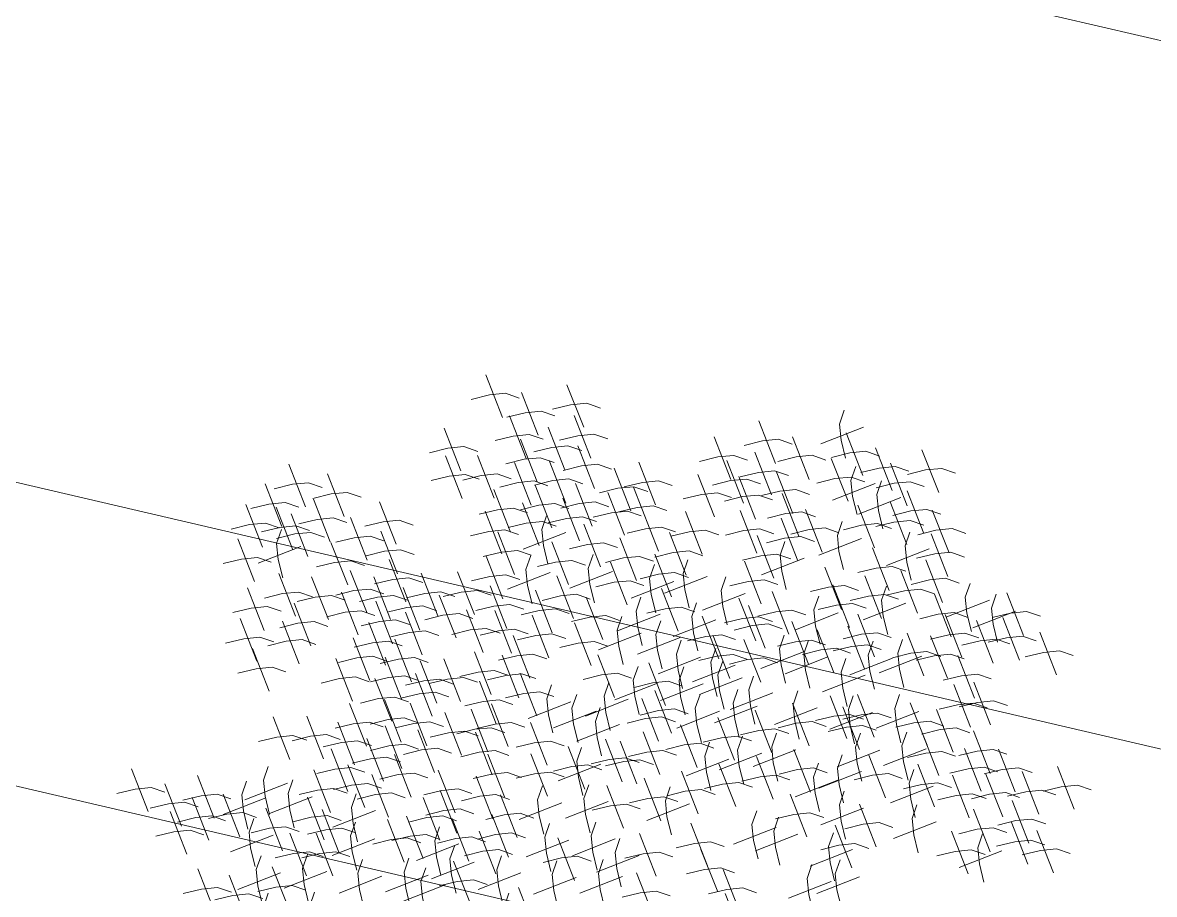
# Model space of a CAD drawing. Header units: millimetres. Extents: x 474016 to 477875, y 2288607 to 2292200.
# Drawn here: x 474241.06 to 474252.53, y 2289683.71 to 2289692.55 of the extents above; entities that cross this region are included whole.
import ezdxf

# ---------------------------------------------------------------- set-up
doc = ezdxf.new("R2010")
doc.units = ezdxf.units.MM
doc.header["$LTSCALE"] = 50
for name, color, linetype, lineweight in [('BANQUETA', 251, 'Continuous', 5), ('EXT', 3, 'Continuous', 5), ('JARDINES', 98, 'Continuous', 13)]:
    doc.layers.add(name, color=color, linetype=linetype, lineweight=lineweight)

# ---------------------------------------------------------------- blocks, each defined once
blk = doc.blocks.new('Plarbol-031')
for points in [[(0.1874, 2.608325), (0.40975, 2.455225)], [(0.197575, 2.439975), (0.2719, 2.521925), (0.34495, 2.5829), (0.428175, 2.60515)], [(-0.158175, 2.3142), (-0.240125, 2.388525), (-0.301075, 2.461575), (-0.3233, 2.5448)], [(-0.326475, 2.304025), (-0.173425, 2.526375)], [(-0.239475, 2.44125), (-0.01715, 2.28815)], [(-0.229325, 2.2729), (-0.155, 2.35485), (-0.08195, 2.415825), (0.001275, 2.438075)], [(-0.046375, 2.464125), (0.175975, 2.311025)], [(-0.0362, 2.295775), (0.038125, 2.377725), (0.111175, 2.4387), (0.1944, 2.46095)], [(0.07815, 2.43935), (0.300475, 2.28625)], [(0.0883, 2.271), (0.162625, 2.35295), (0.235675, 2.413925), (0.3189, 2.436175)], [(0.250925, 2.3593), (0.473275, 2.2062)], [(0.2611, 2.19095), (0.335425, 2.2729), (0.408475, 2.3339), (0.4917, 2.356125)], [(0.43705, 2.347875), (0.6594, 2.194775)], [(0.447225, 2.179525), (0.52155, 2.261475), (0.5946, 2.32245), (0.677825, 2.3447)], [(-0.08385, 2.067075), (0.06925, 2.289425)], [(0.0845, 2.07725), (0.00255, 2.151575), (-0.058425, 2.224625), (-0.080675, 2.30785)], [(0.089575, 2.082975), (0.242675, 2.3053)], [(0.257925, 2.093125), (0.175975, 2.16745), (0.115, 2.2405), (0.09275, 2.323725)], [(-0.705725, 2.211275), (-0.4834, 2.0582)], [(-0.695575, 2.04295), (-0.62125, 2.1249), (-0.548175, 2.185875), (-0.464975, 2.2081)], [(-0.488475, 2.244325), (-0.266125, 2.091225)], [(-0.4783, 2.075975), (-0.403975, 2.157925), (-0.330925, 2.2189), (-0.247725, 2.24115)], [(-0.226775, 2.26655), (-0.00445, 2.11345)], [(-0.2166, 2.0982), (-0.142275, 2.18015), (-0.069225, 2.24115), (0.013975, 2.263375)], [(0.20455, 2.2494), (0.4269, 2.0963)], [(0.214725, 2.08105), (0.28905, 2.163), (0.3621, 2.224), (0.445325, 2.246225)], [(0.50885, 2.228425), (0.731175, 2.07535)], [(0.519, 2.0601), (0.593325, 2.14205), (0.666375, 2.203025), (0.7496, 2.22525)], [(0.39705, 1.925425), (0.550125, 2.14775)], [(0.565375, 1.935575), (0.483425, 2.0099), (0.42245, 2.082975), (0.400225, 2.166175)], [(1.192375, 1.9178), (1.110425, 1.992125), (1.04945, 2.065175), (1.0272, 2.1484)], [(1.074225, 2.189675), (1.29655, 2.0366)], [(1.084375, 2.02135), (1.1587, 2.1033), (1.23175, 2.164275), (1.314975, 2.1865)], [(0.057175, 2.1268), (0.279525, 1.9737)], [(0.06735, 1.95845), (0.141675, 2.0404), (0.214725, 2.101375), (0.29795, 2.123625)], [(0.56855, 2.0836), (0.7909, 1.9305)], [(0.578725, 1.91525), (0.65305, 1.9972), (0.7261, 2.0582), (0.809325, 2.080425)], [(0.860125, 1.873975), (1.013225, 2.0963)], [(1.028475, 1.884125), (0.946525, 1.95845), (0.88555, 2.0315), (0.863325, 2.114725)], [(1.024025, 1.907625), (1.177125, 2.129975)], [(1.36515, 2.105825), (1.5875, 1.95275)], [(1.375325, 1.9375), (1.44965, 2.01945), (1.5227, 2.080425), (1.605925, 2.10265)], [(-0.6206, 2.044225), (-0.398275, 1.891125)], [(-0.61045, 1.875875), (-0.536125, 1.957825), (-0.463075, 2.0188), (-0.37985, 2.04105)], [(-0.45545, 2.022625), (-0.233125, 1.869525)], [(-0.445275, 1.854275), (-0.37095, 1.936225), (-0.2979, 1.9972), (-0.2147, 2.01945)], [(1.135825, 2.055025), (1.358175, 1.901925)], [(1.146, 1.886675), (1.220325, 1.968625), (1.293375, 2.0296), (1.3766, 2.051825)], [(-0.8709, 1.985125), (-0.64855, 1.83205)], [(-0.860725, 1.8168), (-0.7864, 1.89875), (-0.71335, 1.959725), (-0.630125, 1.98195)], [(0.031125, 1.753275), (0.184225, 1.9756)], [(0.199475, 1.763425), (0.117525, 1.83775), (0.05655, 1.9108), (0.0343, 1.994025)], [(0.268725, 1.96545), (0.49105, 1.81235)], [(0.278875, 1.7971), (0.3532, 1.87905), (0.42625, 1.940025), (0.509475, 1.962275)], [(0.483425, 1.9483), (0.705775, 1.7952)], [(0.4936, 1.77995), (0.567925, 1.8619), (0.640975, 1.922875), (0.7242, 1.945125)], [(0.7242, 1.944475), (0.946525, 1.791375)], [(0.73435, 1.77615), (0.808675, 1.858075), (0.881725, 1.919075), (0.96495, 1.9413)], [(1.01705, 1.954), (1.239375, 1.800925)], [(1.0272, 1.785675), (1.101525, 1.867625), (1.174575, 1.9286), (1.2578, 1.950825)], [(-0.729875, 1.912075), (-0.507525, 1.758975)], [(-0.7197, 1.74375), (-0.645375, 1.8257), (-0.572325, 1.886675), (-0.4891, 1.9089)], [(-0.6187, 1.873325), (-0.39635, 1.720225)], [(-0.608525, 1.705), (-0.5342, 1.78695), (-0.46115, 1.847925), (-0.37795, 1.87015)], [(-0.3519, 1.93305), (-0.129575, 1.77995)], [(-0.341725, 1.7647), (-0.2674, 1.84665), (-0.194375, 1.907625), (-0.11115, 1.929875)], [(-0.18485, 1.9324), (0.0375, 1.779325)], [(-0.174675, 1.764075), (-0.10035, 1.846025), (-0.0273, 1.907), (0.0559, 1.929225)], [(0.8449, 1.880325), (1.067225, 1.727225)], [(0.85505, 1.711975), (0.929375, 1.793925), (1.002425, 1.8549), (1.08565, 1.87715)], [(-0.275675, 1.809175), (-0.05335, 1.656075)], [(-0.2655, 1.640825), (-0.1912, 1.722775), (-0.11815, 1.78375), (-0.034925, 1.806)], [(0.32525, 1.80345), (0.5476, 1.65035)], [(0.4612, 1.58365), (0.6143, 1.806)], [(0.62955, 1.593825), (0.5476, 1.66815), (0.4866, 1.7412), (0.464375, 1.824425)], [(-1.761525, 1.7539), (-1.539175, 1.6008)], [(-1.75135, 1.585575), (-1.677025, 1.6675), (-1.603975, 1.7285), (-1.52075, 1.750725)], [(-0.826425, 1.7482), (-0.6041, 1.5951)], [(-0.81625, 1.57985), (-0.74195, 1.6618), (-0.668875, 1.722775), (-0.585675, 1.745)], [(0.335425, 1.635125), (0.40975, 1.71705), (0.4828, 1.77805), (0.566025, 1.800275)], [(-0.50055, 1.711975), (-0.2782, 1.558875)], [(-0.490375, 1.543625), (-0.41605, 1.625575), (-0.343, 1.686575), (-0.259775, 1.7088)], [(-0.18295, 1.4674), (-0.02985, 1.68975)], [(-0.0146, 1.477575), (-0.09655, 1.5519), (-0.157525, 1.62495), (-0.179775, 1.708175)], [(0.100375, 1.71515), (0.322725, 1.56205)], [(0.11055, 1.546825), (0.184875, 1.62875), (0.257925, 1.68975), (0.34115, 1.711975)], [(0.843625, 1.729125), (1.06595, 1.576025)], [(0.853775, 1.5608), (0.9281, 1.642725), (1.001175, 1.703725), (1.084375, 1.72595)], [(1.041825, 1.720875), (1.26415, 1.567775)], [(1.051975, 1.552525), (1.1263, 1.634475), (1.19935, 1.69545), (1.282575, 1.7177)], [(-1.6243, 1.62685), (-1.401975, 1.47375)], [(-1.614125, 1.458525), (-1.5398, 1.54045), (-1.46675, 1.60145), (-1.38355, 1.623675)], [(-1.15485, 1.61225), (-0.932525, 1.45915)], [(-1.144675, 1.4439), (-1.07035, 1.52585), (-0.9973, 1.586825), (-0.9141, 1.609075)], [(-0.3341, 1.64465), (-0.1118, 1.49155)], [(-0.32395, 1.4763), (-0.249625, 1.55825), (-0.1766, 1.619225), (-0.093375, 1.641475)], [(0.1982, 1.653525), (0.42055, 1.50045)], [(0.208375, 1.4852), (0.2827, 1.56715), (0.35575, 1.628125), (0.438975, 1.65035)], [(0.884275, 1.387375), (0.802325, 1.4617), (0.74135, 1.53475), (0.7191, 1.61795)], [(0.720375, 1.664325), (0.942725, 1.51125)], [(0.73055, 1.496), (0.804875, 1.57795), (0.877925, 1.638925), (0.96115, 1.66115)], [(1.20825, 1.644), (1.4306, 1.4909)], [(1.218425, 1.475675), (1.29275, 1.557625), (1.3658, 1.6186), (1.449025, 1.640825)], [(-1.9578, 1.5646), (-1.735475, 1.4115)], [(-1.94765, 1.39625), (-1.873325, 1.4782), (-1.800275, 1.5392), (-1.71705, 1.561425)], [(0.3316, 1.321925), (0.24965, 1.39625), (0.188675, 1.469325), (0.16645, 1.552525)], [(0.4161, 1.593175), (0.638425, 1.4401)], [(0.42625, 1.42485), (0.500575, 1.5068), (0.57365, 1.567775), (0.65685, 1.59)], [(0.715925, 1.3772), (0.869025, 1.59955)], [(1.117425, 1.5665), (1.33975, 1.4134)], [(1.127575, 1.398175), (1.2019, 1.4801), (1.27495, 1.5411), (1.358175, 1.563325)], [(-2.19095, 1.5341), (-1.9686, 1.381025)], [(-2.180775, 1.365775), (-2.10645, 1.447725), (-2.0334, 1.5087), (-1.950175, 1.530925)], [(-1.7126, 1.48455), (-1.490275, 1.331475)], [(-1.702425, 1.316225), (-1.6281, 1.398175), (-1.55505, 1.45915), (-1.47185, 1.481375)], [(-1.506775, 1.49155), (-1.28445, 1.33845)], [(-1.496625, 1.3232), (-1.4223, 1.40515), (-1.349225, 1.466125), (-1.266025, 1.488375)], [(-1.255225, 1.50235), (-1.032875, 1.34925)], [(-1.24505, 1.334), (-1.170725, 1.41595), (-1.097675, 1.476925), (-1.01445, 1.499175)], [(-1.098325, 1.4725), (-0.875975, 1.3194)], [(-1.08815, 1.30415), (-1.013825, 1.3861), (-0.940775, 1.447075), (-0.85755, 1.469325)], [(-0.764175, 1.525225), (-0.541825, 1.372125)], [(-0.754, 1.356875), (-0.679675, 1.438825), (-0.606625, 1.4998), (-0.5234, 1.52205)], [(-0.311875, 1.476925), (-0.08955, 1.32385)], [(-0.3017, 1.3086), (-0.2274, 1.39055), (-0.15435, 1.451525), (-0.07115, 1.47375)], [(0.163275, 1.311775), (0.316375, 1.5341)], [(0.40785, 1.501075), (0.630175, 1.347975)], [(0.418, 1.332725), (0.492325, 1.414675), (0.565375, 1.475675), (0.6486, 1.4979)], [(0.57745, 1.271125), (0.73055, 1.49345)], [(0.7458, 1.281275), (0.66385, 1.3556), (0.60285, 1.42865), (0.580625, 1.511875)], [(1.896225, 1.5087), (2.118575, 1.3556)], [(1.9064, 1.34035), (1.980725, 1.4223), (2.053775, 1.4833), (2.137, 1.505525)], [(-1.93875, 1.41215), (-1.7164, 1.25905)], [(-1.928575, 1.2438), (-1.85425, 1.32575), (-1.7812, 1.386725), (-1.698, 1.408975)], [(-0.075575, 1.421025), (0.14675, 1.26795)], [(-0.065425, 1.2527), (0.0089, 1.33465), (0.08195, 1.395625), (0.165175, 1.41785)], [(1.366425, 1.40515), (1.588775, 1.25205)], [(1.3766, 1.2368), (1.450925, 1.31875), (1.523975, 1.37975), (1.6072, 1.401975)], [(-1.808525, 1.33465), (-1.586175, 1.18155)], [(-1.205675, 1.361325), (-0.983325, 1.208225)], [(-1.1955, 1.192975), (-1.121175, 1.274925), (-1.048125, 1.3359), (-0.9649, 1.35815)], [(-0.9865, 1.395625), (-0.764175, 1.242525)], [(-0.97635, 1.227275), (-0.902025, 1.309225), (-0.828975, 1.370225), (-0.74575, 1.39245)], [(-0.773075, 1.37085), (-0.550725, 1.21775)], [(-0.7629, 1.2025), (-0.688575, 1.28445), (-0.615525, 1.34545), (-0.5323, 1.367675)], [(-0.186125, 1.10975), (-0.26805, 1.184075), (-0.329025, 1.25715), (-0.35125, 1.34035)], [(0.119425, 1.339725), (0.341775, 1.186625)], [(0.1296, 1.171375), (0.203925, 1.253325), (0.276975, 1.3143), (0.3602, 1.33655)], [(0.26935, 1.382925), (0.4917, 1.229825)], [(0.279525, 1.214575), (0.35385, 1.296525), (0.4269, 1.3575), (0.510125, 1.37975)], [(0.6702, 1.10785), (0.58825, 1.182175), (0.527275, 1.255225), (0.505025, 1.33845)], [(1.05135, 1.10785), (0.9694, 1.182175), (0.908425, 1.255225), (0.886175, 1.33845)], [(0.9656, 1.33465), (1.187925, 1.18155)], [(1.1155, 1.388), (1.33785, 1.2349)], [(1.125675, 1.21965), (1.2, 1.3016), (1.27305, 1.3626), (1.356275, 1.384825)], [(1.55065, 1.3988), (1.773, 1.2457)], [(1.560825, 1.23045), (1.63515, 1.3124), (1.7082, 1.3734), (1.791425, 1.395625)], [(1.739325, 1.367675), (1.96165, 1.214575)], [(1.749475, 1.199325), (1.8238, 1.281275), (1.896875, 1.342275), (1.980075, 1.3645)], [(-1.79835, 1.1663), (-1.724025, 1.24825), (-1.650975, 1.309225), (-1.567775, 1.331475)], [(-1.59825, 1.3251), (-1.375925, 1.172025)], [(-1.5881, 1.156775), (-1.513775, 1.238725), (-1.440725, 1.2997), (-1.3575, 1.321925)], [(-1.39435, 1.2997), (-1.172, 1.1466)], [(-1.384175, 1.13135), (-1.30985, 1.2133), (-1.2368, 1.2743), (-1.153575, 1.296525)], [(-0.596475, 1.057675), (-0.443375, 1.28)], [(-0.428125, 1.067825), (-0.510075, 1.14215), (-0.57105, 1.215225), (-0.5933, 1.298425)], [(-0.354425, 1.0996), (-0.201375, 1.321925)], [(-0.215975, 1.27875), (0.00635, 1.12565)], [(-0.2058, 1.1104), (-0.1315, 1.19235), (-0.058425, 1.253325), (0.024775, 1.27555)], [(-0.145475, 1.27555), (0.076875, 1.122475)], [(-0.1353, 1.107225), (-0.060975, 1.189175), (0.012075, 1.25015), (0.0953, 1.272375)], [(0.2592, 1.0634), (0.412275, 1.285725)], [(0.427525, 1.07355), (0.345575, 1.147875), (0.2846, 1.220925), (0.262375, 1.30415)], [(0.50185, 1.0977), (0.65495, 1.320025)], [(0.883, 1.0977), (1.0361, 1.320025)], [(0.97575, 1.1663), (1.050075, 1.24825), (1.123125, 1.309225), (1.20635, 1.331475)], [(1.38105, 1.2889), (1.603375, 1.1358)], [(1.3912, 1.12055), (1.465525, 1.2025), (1.538575, 1.2635), (1.6218, 1.285725)], [(-0.773075, 1.216475), (-0.550725, 1.0634)], [(-0.7629, 1.04815), (-0.688575, 1.1301), (-0.615525, 1.191075), (-0.5323, 1.2133)], [(0.12325, 1.007475), (0.27635, 1.229825)], [(0.2916, 1.01765), (0.20965, 1.091975), (0.14865, 1.165025), (0.126425, 1.24825)], [(1.1225, 1.226), (1.344825, 1.072925)], [(1.13265, 1.057675), (1.206975, 1.139625), (1.28005, 1.2006), (1.36325, 1.222825)], [(1.570975, 1.23555), (1.793325, 1.08245)], [(1.58115, 1.0672), (1.655475, 1.14915), (1.728525, 1.210125), (1.81175, 1.232375)], [(-2.21825, 1.13645), (-1.995925, 0.98335)], [(-1.761525, 1.2006), (-1.539175, 1.0475)], [(-1.75135, 1.03225), (-1.677025, 1.1142), (-1.603975, 1.1752), (-1.52075, 1.197425)], [(-1.58555, 1.158675), (-1.363225, 1.005575)], [(-1.575375, 0.990325), (-1.50105, 1.072275), (-1.428, 1.133275), (-1.3448, 1.1555)], [(-1.4064, 1.18535), (-1.184075, 1.03225)], [(-1.39625, 1.017025), (-1.321925, 1.09895), (-1.248875, 1.15995), (-1.16565, 1.182175)], [(-0.9973, 1.1809), (-0.774975, 1.027825)], [(-0.98715, 1.012575), (-0.912825, 1.094525), (-0.839775, 1.1555), (-0.75655, 1.177725)], [(-0.7432, 0.923), (-0.590125, 1.145325)], [(-0.574875, 0.93315), (-0.656825, 1.007475), (-0.7178, 1.08055), (-0.740025, 1.16375)], [(0.660675, 0.938875), (0.813775, 1.161225)], [(0.829, 0.94905), (0.747075, 1.023375), (0.686075, 1.096425), (0.66385, 1.17965)], [(0.681, 1.199975), (0.903325, 1.046875)], [(0.69115, 1.031625), (0.765475, 1.113575), (0.83855, 1.17455), (0.92175, 1.1968)], [(1.041825, 0.938875), (1.194925, 1.161225)], [(1.21015, 0.94905), (1.128225, 1.023375), (1.067225, 1.096425), (1.045, 1.17965)], [(1.786325, 1.193625), (2.008675, 1.040525)], [(1.7965, 1.025275), (1.870825, 1.107225), (1.943875, 1.1682), (2.0271, 1.19045)], [(-2.2081, 0.9681), (-2.133775, 1.05005), (-2.060725, 1.111025), (-1.9775, 1.133275)], [(-1.9648, 1.11295), (-1.74245, 0.95985)], [(-1.954625, 0.9446), (-1.8803, 1.02655), (-1.80725, 1.087525), (-1.724025, 1.10975)], [(-1.21775, 1.128175), (-0.9954, 0.9751)], [(-1.207575, 0.95985), (-1.13325, 1.0418), (-1.0602, 1.102775), (-0.976975, 1.125)], [(-0.62695, 1.06975), (-0.404625, 0.91665)], [(-0.4116, 0.87535), (-0.258525, 1.0977)], [(-0.2433, 0.885525), (-0.325225, 0.95985), (-0.3862, 1.0329), (-0.408425, 1.116125)], [(-0.33665, 1.0691), (-0.114325, 0.916)], [(-0.0559, 1.094525), (0.16645, 0.941425)], [(-0.045725, 0.926175), (0.0286, 1.008125), (0.10165, 1.0691), (0.184875, 1.09135)], [(0.550775, 1.102775), (0.7731, 0.949675)], [(0.560925, 0.934425), (0.63525, 1.016375), (0.708325, 1.077375), (0.791525, 1.0996)], [(0.649225, 1.0907), (0.871575, 0.9376)], [(0.6594, 0.922375), (0.733725, 1.0043), (0.806775, 1.0653), (0.89, 1.087525)], [(1.411525, 1.1193), (1.633875, 0.9662)], [(1.4217, 0.95095), (1.496025, 1.0329), (1.569075, 1.093875), (1.6523, 1.116125)], [(1.851125, 1.0869), (2.073475, 0.9338)], [(1.8613, 0.91855), (1.935625, 1.0005), (2.008675, 1.061475), (2.091875, 1.083725)], [(2.00485, 1.128825), (2.2272, 0.975725)], [(2.015025, 0.960475), (2.08935, 1.042425), (2.1624, 1.1034), (2.245625, 1.12565)], [(-2.11915, 1.00495), (-1.896825, 0.85185)], [(-2.109, 0.8366), (-2.034675, 0.91855), (-1.961625, 0.979525), (-1.8784, 1.001775)], [(-1.58745, 1.029725), (-1.365125, 0.876625)], [(-1.5773, 0.861375), (-1.502975, 0.943325), (-1.429925, 1.0043), (-1.3467, 1.02655)], [(-1.431825, 0.805475), (-1.278725, 1.027825)], [(-1.263475, 0.81565), (-1.345425, 0.889975), (-1.4064, 0.963025), (-1.42865, 1.046225)], [(-0.90775, 0.779425), (-0.989675, 0.85375), (-1.050675, 0.9268), (-1.0729, 1.010025)], [(-0.96365, 1.03035), (-0.7413, 0.87725)], [(-0.953475, 0.862025), (-0.87915, 0.94395), (-0.8061, 1.00495), (-0.722875, 1.027175)], [(-0.6168, 0.9014), (-0.542475, 0.98335), (-0.469425, 1.044325), (-0.3862, 1.066575)], [(-0.326475, 0.900775), (-0.25215, 0.9827), (-0.179125, 1.0437), (-0.095925, 1.065925)], [(-0.21725, 1.010025), (0.0051, 0.856925)], [(-0.207075, 0.841675), (-0.13275, 0.923625), (-0.0597, 0.984625), (0.023525, 1.00685)], [(0.3748, 0.780075), (0.5279, 1.0024)], [(0.54315, 0.790225), (0.4612, 0.86455), (0.400225, 0.9376), (0.377975, 1.020825)], [(0.819475, 0.780075), (0.972575, 1.0024)], [(0.987825, 0.790225), (0.905875, 0.86455), (0.8449, 0.9376), (0.82265, 1.020825)], [(1.200625, 0.780075), (1.353725, 1.0024)], [(1.368975, 0.790225), (1.287025, 0.86455), (1.22605, 0.9376), (1.2038, 1.020825)], [(1.20635, 1.05895), (1.428675, 0.90585)], [(1.216525, 0.8906), (1.290825, 0.97255), (1.3639, 1.033525), (1.4471, 1.055775)], [(1.624975, 1.022725), (1.847325, 0.869625)], [(1.63515, 0.8544), (1.709475, 0.93635), (1.782525, 0.997325), (1.86575, 1.01955)], [(-1.772325, 0.999875), (-1.549975, 0.846775)], [(-1.76215, 0.831525), (-1.687825, 0.913475), (-1.614775, 0.97445), (-1.53155, 0.996675)], [(-1.315575, 0.93635), (-1.093225, 0.78325)], [(-1.076075, 0.769275), (-0.922975, 0.9916)], [(-0.701275, 0.719075), (-0.548175, 0.941425)], [(-0.53295, 0.72925), (-0.6149, 0.803575), (-0.675875, 0.876625), (-0.6981, 0.95985)], [(-0.16705, 0.71655), (-0.013975, 0.938875)], [(0.001275, 0.7267), (-0.080675, 0.801025), (-0.14165, 0.874075), (-0.163875, 0.9573)], [(0.277625, 0.71655), (0.195675, 0.790875), (0.134675, 0.863925), (0.11245, 0.94715)], [(0.39195, 0.94395), (0.6143, 0.790875)], [(0.402125, 0.775625), (0.47645, 0.857575), (0.5495, 0.91855), (0.632725, 0.940775)], [(0.935725, 0.941425), (1.158075, 0.788325)], [(0.9459, 0.773075), (1.020225, 0.855025), (1.093275, 0.916), (1.1765, 0.93825)], [(-1.3054, 0.768), (-1.231075, 0.84995), (-1.158025, 0.910925), (-1.0748, 0.93315)], [(-0.527225, 0.669525), (-0.374125, 0.891875)], [(-0.358875, 0.6797), (-0.440825, 0.754025), (-0.501825, 0.827075), (-0.52405, 0.9103)], [(-0.19375, 0.652375), (-0.275675, 0.7267), (-0.33665, 0.79975), (-0.358875, 0.882975)], [(-0.091475, 0.6778), (0.061625, 0.900125)], [(0.076875, 0.68795), (-0.005075, 0.762275), (-0.06605, 0.835325), (-0.0883, 0.91855)], [(0.109275, 0.706375), (0.262375, 0.928725)], [(1.74885, 0.691125), (1.90195, 0.913475)], [(1.9172, 0.7013), (1.83525, 0.775625), (1.77425, 0.848675), (1.752025, 0.9319)], [(-1.7431, 0.8652), (-1.52075, 0.7121)], [(-1.732925, 0.69685), (-1.6586, 0.7788), (-1.58555, 0.839775), (-1.502325, 0.862025)], [(-1.6135, 0.8061), (-1.391175, 0.653025)], [(-1.603325, 0.637775), (-1.529025, 0.719725), (-1.45595, 0.7807), (-1.37275, 0.802925)], [(-0.5628, 0.572975), (-0.64475, 0.6473), (-0.705725, 0.72035), (-0.727975, 0.803575)], [(-0.36205, 0.642225), (-0.209, 0.86455)], [(0.07625, 0.58885), (0.229325, 0.8112)], [(0.244575, 0.599025), (0.162625, 0.67335), (0.10165, 0.7464), (0.079425, 0.829625)], [(0.8017, 0.6149), (0.9548, 0.83725)], [(0.970025, 0.625075), (0.8881, 0.6994), (0.8271, 0.77245), (0.804875, 0.85565)], [(1.332125, 0.6168), (1.485225, 0.83915)], [(1.500475, 0.626975), (1.418525, 0.7013), (1.35755, 0.77435), (1.3353, 0.857575)], [(1.5913, 0.842325), (1.81365, 0.689225)], [(1.601475, 0.673975), (1.6758, 0.755925), (1.74885, 0.8169), (1.832075, 0.83915)], [(-1.3772, 0.558375), (-1.2241, 0.7807)], [(-1.20885, 0.568525), (-1.2908, 0.64285), (-1.351775, 0.7159), (-1.374, 0.799125)], [(-1.18025, 0.78705), (-0.957925, 0.63395)], [(-1.1701, 0.618725), (-1.095775, 0.70065), (-1.022725, 0.76165), (-0.9395, 0.783875)], [(-0.966825, 0.780075), (-0.744475, 0.626975)], [(-0.95665, 0.611725), (-0.882325, 0.693675), (-0.809275, 0.75465), (-0.72605, 0.7769)], [(-0.73115, 0.5628), (-0.57805, 0.78515)], [(-0.262325, 0.520875), (-0.10925, 0.743225)], [(-0.094, 0.53105), (-0.17595, 0.605375), (-0.23695, 0.678425), (-0.25915, 0.76165)], [(0.23315, 0.78515), (0.455475, 0.63205)], [(0.2433, 0.6168), (0.317625, 0.69875), (0.3907, 0.75975), (0.4739, 0.781975)], [(0.57745, 0.51325), (0.4955, 0.587575), (0.434525, 0.66065), (0.412275, 0.74385)], [(0.881725, 0.504375), (0.7998, 0.5787), (0.7388, 0.65175), (0.716575, 0.734975)], [(0.076875, 0.449725), (-0.005075, 0.52405), (-0.06605, 0.597125), (-0.0883, 0.680325)], [(0.4091, 0.5031), (0.5622, 0.725425)], [(0.550775, 0.721625), (0.7731, 0.568525)], [(0.560925, 0.553275), (0.63525, 0.635225), (0.708325, 0.696225), (0.791525, 0.71845)], [(0.7134, 0.4942), (0.8665, 0.71655)], [(1.10025, 0.45355), (1.018325, 0.527875), (0.957325, 0.600925), (0.9351, 0.68415)], [(1.051975, 0.67145), (1.274325, 0.51835)], [(1.06215, 0.5031), (1.136475, 0.58505), (1.209525, 0.646025), (1.29275, 0.668275)], [(-1.58935, 0.6492), (-1.367025, 0.4961)], [(-1.5792, 0.480875), (-1.504875, 0.5628), (-1.431825, 0.6238), (-1.3486, 0.646025)], [(-1.235525, 0.646025), (-1.0132, 0.492925)], [(-1.225375, 0.4777), (-1.15105, 0.559625), (-1.077975, 0.620625), (-0.994775, 0.64285)], [(-0.938875, 0.6149), (-0.716525, 0.4618)], [(-0.9287, 0.44655), (-0.854375, 0.5285), (-0.781325, 0.5895), (-0.6981, 0.611725)], [(-0.31885, 0.381775), (-0.4008, 0.4561), (-0.4618, 0.52915), (-0.484025, 0.61235)], [(-0.444, 0.665725), (-0.2217, 0.512625)], [(-0.43385, 0.497375), (-0.359525, 0.579325), (-0.286475, 0.6403), (-0.203275, 0.66255)], [(-0.091475, 0.439575), (0.061625, 0.6619)], [(0.074325, 0.626325), (0.296675, 0.47325)], [(0.0845, 0.458), (0.158825, 0.53995), (0.231875, 0.600925), (0.3151, 0.62315)], [(0.421175, 0.385575), (0.339225, 0.4599), (0.27825, 0.53295), (0.256025, 0.616175)], [(0.931925, 0.443375), (1.085025, 0.665725)], [(-2.290675, 0.56345), (-2.06835, 0.41035)], [(-2.280525, 0.3951), (-2.2062, 0.47705), (-2.133125, 0.538025), (-2.049925, 0.560275)], [(-0.719075, 0.536775), (-0.496725, 0.383675)], [(-0.4872, 0.3716), (-0.3341, 0.59395)], [(-0.3233, 0.55075), (-0.101, 0.39765)], [(-0.31315, 0.3824), (-0.23885, 0.46435), (-0.1658, 0.525325), (-0.082575, 0.547575)], [(0.25285, 0.375425), (0.405925, 0.59775)], [(0.39195, 0.5628), (0.6143, 0.409725)], [(0.402125, 0.394475), (0.47645, 0.476425), (0.5495, 0.5374), (0.632725, 0.559625)], [(-2.6369, 0.527875), (-2.41455, 0.374775)], [(-2.626725, 0.359525), (-2.5524, 0.441475), (-2.47935, 0.502475), (-2.396125, 0.5247)], [(-1.677025, 0.478325), (-1.4547, 0.325225)], [(-1.66685, 0.309975), (-1.59255, 0.391925), (-1.519475, 0.452925), (-1.436275, 0.47515)], [(-1.47185, 0.5177), (-1.2495, 0.364625)], [(-1.461675, 0.349375), (-1.38735, 0.431325), (-1.3143, 0.4923), (-1.231075, 0.514525)], [(-1.1701, 0.512625), (-0.94775, 0.359525)], [(-1.159925, 0.344275), (-1.0856, 0.426225), (-1.01255, 0.487225), (-0.929325, 0.50945)], [(-0.7089, 0.368425), (-0.634575, 0.450375), (-0.561525, 0.51135), (-0.4783, 0.5336)], [(-0.359525, 0.4688), (-0.1372, 0.3157)], [(-0.084475, 0.467525), (0.13785, 0.314425)], [(0.2808, 0.247725), (0.19885, 0.32205), (0.13785, 0.3951), (0.115625, 0.478325)], [(0.681, 0.491025), (0.903325, 0.337925)], [(0.69115, 0.322675), (0.765475, 0.404625), (0.83855, 0.465625), (0.92175, 0.48785)], [(1.003075, 0.489125), (1.2254, 0.336025)], [(1.013225, 0.320775), (1.08755, 0.402725), (1.1606, 0.4637), (1.243825, 0.48595)], [(-2.85795, 0.4472), (-2.635625, 0.2941)], [(-2.8478, 0.27885), (-2.773475, 0.3608), (-2.700425, 0.421775), (-2.6172, 0.444025)], [(-2.187125, 0.4237), (-1.9648, 0.2706)], [(-2.176975, 0.25535), (-2.10265, 0.3373), (-2.0296, 0.398275), (-1.946375, 0.420525)], [(-1.3683, 0.41225), (-1.14595, 0.25915)], [(-1.358125, 0.243925), (-1.2838, 0.325875), (-1.21075, 0.38685), (-1.127525, 0.409075)], [(-0.576775, 0.1969), (-0.423675, 0.41925)], [(-0.408425, 0.207075), (-0.490375, 0.2814), (-0.551375, 0.35445), (-0.5736, 0.437675)], [(-0.34935, 0.30045), (-0.275025, 0.3824), (-0.202, 0.443375), (-0.118775, 0.465625)], [(-0.074325, 0.299175), (0, 0.381125), (0.073075, 0.442125), (0.156275, 0.46435)], [(0.11245, 0.237575), (0.26555, 0.4599)], [(0.23315, 0.404), (0.455475, 0.2509)], [(0.2433, 0.23565), (0.317625, 0.3176), (0.3907, 0.3786), (0.4739, 0.400825)], [(1.015775, 0.204525), (1.168875, 0.426875)], [(1.184125, 0.2147), (1.102175, 0.289025), (1.041175, 0.362075), (1.01895, 0.4453)], [(-2.62165, 0.357), (-2.3993, 0.2039)], [(-2.611475, 0.18865), (-2.53715, 0.2706), (-2.4641, 0.331575), (-2.380875, 0.353825)], [(-2.38025, 0.3894), (-2.1579, 0.2363)], [(-2.370075, 0.22105), (-2.29575, 0.303), (-2.2227, 0.363975), (-2.1395, 0.3862)], [(-1.851075, 0.3519), (-1.62875, 0.198825)], [(-1.840925, 0.183575), (-1.7666, 0.265525), (-1.69355, 0.3265), (-1.610325, 0.348725)], [(-1.1955, 0.35065), (-0.973175, 0.19755)], [(-1.18535, 0.1823), (-1.111025, 0.26425), (-1.037975, 0.325225), (-0.95475, 0.34745)], [(0.86585, 0.109875), (0.7839, 0.1842), (0.722925, 0.25725), (0.7007, 0.340475)], [(1.306725, 0.10415), (1.224775, 0.178475), (1.163775, 0.25155), (1.14155, 0.33475)], [(-2.9075, 0.273125), (-2.685175, 0.12005)], [(-2.89735, 0.1048), (-2.823025, 0.18675), (-2.749975, 0.247725), (-2.66675, 0.26995)], [(-2.0531, 0.3138), (-1.83075, 0.1607)], [(-2.042925, 0.14545), (-1.9686, 0.2274), (-1.89555, 0.288375), (-1.812325, 0.310625)], [(-1.690375, 0.3049), (-1.468025, 0.1518)], [(-1.6802, 0.13655), (-1.605875, 0.2185), (-1.532825, 0.2795), (-1.4496, 0.301725)], [(-1.508675, 0.322675), (-1.28635, 0.1696)], [(-1.498525, 0.15435), (-1.4242, 0.2363), (-1.35115, 0.297275), (-1.267925, 0.3195)], [(-0.52595, 0.042575), (-0.6079, 0.116875), (-0.668875, 0.189925), (-0.691125, 0.273125)], [(-0.535475, 0.04575), (-0.382375, 0.26805)], [(-0.36715, 0.0559), (-0.4491, 0.1302), (-0.510075, 0.20325), (-0.5323, 0.286475)], [(-0.2433, 0.3087), (-0.02095, 0.155625)], [(-0.233125, 0.140375), (-0.1588, 0.222325), (-0.08575, 0.2833), (-0.002525, 0.305525)], [(0.5692, 0.05905), (0.7223, 0.2814)], [(0.737525, 0.069225), (0.655575, 0.14355), (0.5946, 0.2166), (0.572375, 0.299825)], [(0.697525, 0.099725), (0.8506, 0.32205)], [(1.138375, 0.094), (1.291475, 0.316325)], [(-2.682625, 0.21215), (-2.4603, 0.05905)], [(-2.672475, 0.043825), (-2.59815, 0.12575), (-2.525075, 0.18675), (-2.441875, 0.208975)], [(-2.3936, 0.204525), (-2.17125, 0.05145)], [(-2.383425, 0.036225), (-2.3091, 0.118125), (-2.23605, 0.179125), (-2.152825, 0.20135)], [(-1.892375, 0.22295), (-1.67005, 0.06985)], [(-1.8822, 0.054625), (-1.8079, 0.13655), (-1.734825, 0.19755), (-1.651625, 0.219775)], [(-1.1847, 0.2185), (-0.962375, 0.0654)], [(-1.17455, 0.0502), (-1.100225, 0.1321), (-1.027175, 0.1931), (-0.94395, 0.215325)], [(-0.84865, -0.0038), (-0.695575, 0.2185)], [(-0.680325, 0.00635), (-0.762275, 0.08065), (-0.82325, 0.1537), (-0.845475, 0.236925)], [(-0.6943, 0.0324), (-0.5412, 0.254725)], [(0.074325, 0.245175), (0.296675, 0.0921)], [(0.0845, 0.07685), (0.158825, 0.1588), (0.231875, 0.219775), (0.3151, 0.242)], [(1.18475, -0.012075), (1.1028, 0.062225), (1.041825, 0.1353), (1.019575, 0.2185)], [(-2.777925, 0.194375), (-2.555575, 0.0413)], [(-2.76775, 0.02605), (-2.693425, 0.107975), (-2.620375, 0.16895), (-2.53715, 0.1912)], [(-2.0696, 0.177225), (-1.847275, 0.02415)], [(-2.05945, 0.0089), (-1.985125, 0.090825), (-1.912075, 0.1518), (-1.82885, 0.17405)], [(-1.330825, 0.1429), (-1.108475, -0.01015)], [(-1.32065, -0.0254), (-1.246325, 0.05655), (-1.173275, 0.1175), (-1.09005, 0.139725)], [(-1.037325, 0.189925), (-0.815, 0.03685)], [(-1.027175, 0.0216), (-0.95285, 0.103525), (-0.879775, 0.1645), (-0.796575, 0.18675)], [(-0.402075, 0.1499), (-0.179775, -0.003175)], [(-0.391925, -0.018425), (-0.3176, 0.0635), (-0.24455, 0.1245), (-0.16135, 0.146725)], [(-0.324575, 0.188025), (-0.102275, 0.03495)], [(-0.314425, 0.0197), (-0.240125, 0.101625), (-0.16705, 0.1626), (-0.08385, 0.18485)], [(1.0164, -0.022225), (1.1695, 0.200075)], [(-2.934825, 0.107975), (-2.712475, -0.0451)], [(-2.92465, -0.06035), (-2.850325, 0.0216), (-2.777275, 0.08255), (-2.69405, 0.1048)], [(-2.680725, -0.13785), (-2.527625, 0.084475)], [(-2.512375, -0.127675), (-2.594325, -0.05335), (-2.6553, 0.0197), (-2.67755, 0.1029)], [(-2.2062, 0.13085), (-1.98385, -0.022225)], [(-2.196025, -0.037475), (-2.1217, 0.044475), (-2.04865, 0.105425), (-1.965425, 0.127675)], [(-1.799, 0.1086), (-1.57665, -0.044475)], [(-1.788825, -0.0597), (-1.7145, 0.02225), (-1.64145, 0.0832), (-1.558225, 0.105425)], [(-0.084475, 0.086375), (0.13785, -0.0667)], [(-0.074325, -0.08195), (0, 0), (0.073075, 0.060975), (0.156275, 0.0832)], [(0.06735, -0.110525), (0.22045, 0.111775)], [(0.235675, -0.100375), (0.15375, -0.02605), (0.09275, 0.047025), (0.070525, 0.1302)], [(-1.98005, 0.0654), (-1.7577, -0.08765)], [(-1.969875, -0.1029), (-1.89555, -0.02095), (-1.8225, 0.040025), (-1.739275, 0.062225)], [(-1.457225, 0.008275), (-1.2349, -0.144825)], [(-1.447075, -0.160075), (-1.37275, -0.078125), (-1.2997, -0.01715), (-1.216475, 0.005075)], [(-1.210125, 0.015875), (-0.987775, -0.1372)], [(-1.19995, -0.15245), (-1.125625, -0.0705), (-1.052575, -0.009525), (-0.96935, 0.0127)], [(-0.4961, -0.210275), (-0.343, 0.012075)], [(-0.32775, -0.2001), (-0.4097, -0.125775), (-0.470675, -0.052725), (-0.492925, 0.0305)], [(0.2916, 0.020325), (0.513925, -0.13275)], [(0.30175, -0.148), (0.376075, -0.06605), (0.449125, -0.005075), (0.53235, 0.01715)], [(-2.3739, -0.02795), (-2.15155, -0.18105)], [(-2.363725, -0.196275), (-2.2894, -0.11435), (-2.21635, -0.05335), (-2.133125, -0.031125)], [(-2.17825, -0.00445), (-1.9559, -0.157525)], [(-2.168075, -0.172775), (-2.09375, -0.090825), (-2.0207, -0.02985), (-1.937475, -0.007625)], [(-1.944475, -0.062875), (-1.722125, -0.215975)], [(-1.9343, -0.231225), (-1.859975, -0.149275), (-1.786925, -0.0883), (-1.7037, -0.06605)], [(-1.762775, -0.057175), (-1.54045, -0.210275)], [(-1.752625, -0.2255), (-1.6783, -0.14355), (-1.60525, -0.082575), (-1.522025, -0.06035)], [(-1.076075, -0.054625), (-0.85375, -0.207725)], [(-1.065925, -0.222975), (-0.9916, -0.141025), (-0.91855, -0.080025), (-0.835325, -0.0578)], [(-0.82325, -0.0165), (-0.600925, -0.1696)], [(-0.813075, -0.18485), (-0.73875, -0.1029), (-0.6657, -0.041925), (-0.5825, -0.0197)], [(-0.5609, -0.0089), (-0.33855, -0.161975)], [(-0.550725, -0.177225), (-0.4764, -0.095275), (-0.40335, -0.0343), (-0.320125, -0.012075)], [(-2.8605, -0.087025), (-2.63815, -0.240125)], [(-2.850325, -0.255375), (-2.776, -0.173425), (-2.70295, -0.112425), (-2.619725, -0.0902)], [(-2.544775, -0.119425), (-2.32245, -0.272525)], [(-2.534625, -0.287775), (-2.4603, -0.205825), (-2.387225, -0.144825), (-2.304025, -0.1226)], [(-1.567775, -0.0794), (-1.345425, -0.2325)], [(-1.5576, -0.24775), (-1.483275, -0.1658), (-1.410225, -0.1048), (-1.327, -0.082575)], [(-0.168975, -0.3589), (-0.2509, -0.284575), (-0.311875, -0.211525), (-0.3341, -0.128325)], [(-0.2433, -0.072425), (-0.02095, -0.2255)], [(-0.233125, -0.24075), (-0.1588, -0.1588), (-0.08575, -0.097825), (-0.002525, -0.0756)], [(0.427525, -0.07305), (0.649875, -0.22615)], [(0.4377, -0.2414), (0.512025, -0.15945), (0.585075, -0.09845), (0.6683, -0.076225)], [(0.6016, -0.097825), (0.823925, -0.250925)], [(0.61175, -0.266175), (0.686075, -0.184225), (0.759125, -0.123225), (0.84235, -0.101)], [(-1.969875, -0.188025), (-1.74755, -0.341125)], [(-1.9597, -0.356375), (-1.8854, -0.274425), (-1.812325, -0.21345), (-1.729125, -0.1912)], [(-1.750075, -0.1785), (-1.52775, -0.3316)], [(-1.739925, -0.34685), (-1.6656, -0.2649), (-1.59255, -0.2039), (-1.509325, -0.181675)], [(-1.547425, -0.157525), (-1.3251, -0.310625)], [(-1.537275, -0.325875), (-1.46295, -0.243925), (-1.3899, -0.18295), (-1.306675, -0.160725)], [(-1.1574, -0.14675), (-0.93505, -0.299825)], [(-1.147225, -0.315075), (-1.0729, -0.233125), (-0.99985, -0.17215), (-0.916625, -0.149925)], [(-0.7197, -0.1677), (-0.497375, -0.3208)], [(-0.70955, -0.33605), (-0.635225, -0.2541), (-0.56215, -0.1931), (-0.47895, -0.170875)], [(-0.337275, -0.369075), (-0.184225, -0.14675)], [(0.074325, -0.199475), (0.296675, -0.35255)], [(-2.372, -0.21345), (-2.14965, -0.366525)], [(-2.361825, -0.381775), (-2.2875, -0.299825), (-2.21445, -0.23885), (-2.131225, -0.216625)], [(-1.27555, -0.25155), (-1.0532, -0.40465)], [(-1.265375, -0.4199), (-1.19105, -0.33795), (-1.118, -0.276975), (-1.0348, -0.254725)], [(-1.061475, -0.2452), (-0.839125, -0.3983)], [(-1.0513, -0.41355), (-0.976975, -0.3316), (-0.903925, -0.2706), (-0.8207, -0.248375)], [(0.0845, -0.3678), (0.158825, -0.28585), (0.231875, -0.224875), (0.3151, -0.20265)], [(0.690525, -0.20835), (0.912875, -0.36145)], [(-2.650875, -0.293475), (-2.428525, -0.446575)], [(-2.6407, -0.461825), (-2.566375, -0.379875), (-2.493325, -0.3189), (-2.4101, -0.29665)], [(-1.729125, -0.315075), (-1.506775, -0.468175)], [(-1.71895, -0.483425), (-1.644625, -0.401475), (-1.571575, -0.3405), (-1.48835, -0.31825)], [(-1.47565, -0.32015), (-1.253325, -0.47325)], [(-1.4655, -0.4885), (-1.391175, -0.40655), (-1.3181, -0.345575), (-1.2349, -0.323325)], [(-0.928075, -0.311275), (-0.705725, -0.464375)], [(-0.9179, -0.4796), (-0.843575, -0.39765), (-0.770525, -0.336675), (-0.6873, -0.31445)], [(-0.559625, -0.5279), (-0.406525, -0.30555)], [(-0.391275, -0.517725), (-0.473225, -0.4434), (-0.5342, -0.37035), (-0.55645, -0.287125)], [(-0.1785, -0.5279), (-0.0254, -0.30555)], [(-0.01015, -0.517725), (-0.0921, -0.4434), (-0.153075, -0.37035), (-0.175325, -0.287125)], [(-0.007625, -0.52915), (0.145475, -0.306825)], [(0.160725, -0.519), (0.078775, -0.444675), (0.0178, -0.371625), (-0.00445, -0.2884)], [(-2.370725, -0.3405), (-2.148375, -0.493575)], [(-2.36055, -0.508825), (-2.286225, -0.426875), (-2.213175, -0.3659), (-2.12995, -0.343675)], [(-1.987025, -0.34685), (-1.7647, -0.499925)], [(-1.976875, -0.515175), (-1.90255, -0.433225), (-1.829475, -0.37225), (-1.746275, -0.350025)], [(-1.612875, -0.3856), (-1.390525, -0.538675)], [(-1.6027, -0.553925), (-1.528375, -0.471975), (-1.455325, -0.411), (-1.3721, -0.388775)], [(0.18995, -0.399575), (0.412275, -0.552675)], [(-1.349875, -0.4237), (-1.127525, -0.5768)], [(-1.3397, -0.59205), (-1.265375, -0.5101), (-1.192325, -0.449125), (-1.109125, -0.426875)], [(-0.912825, -0.458), (-0.690475, -0.6111)], [(-0.90265, -0.62635), (-0.828325, -0.5444), (-0.755275, -0.483425), (-0.67205, -0.461175)], [(-0.4008, -0.6867), (-0.247725, -0.464375)], [(-0.2325, -0.676525), (-0.314425, -0.6022), (-0.3754, -0.52915), (-0.397625, -0.44595)], [(-0.019675, -0.6867), (0.1334, -0.464375)], [(0.14865, -0.676525), (0.0667, -0.6022), (0.005725, -0.52915), (-0.0165, -0.44595)], [(0.200125, -0.5679), (0.274425, -0.48595), (0.3475, -0.424975), (0.4307, -0.40275)], [(-2.585425, -0.46755), (-2.3631, -0.620625)], [(-2.575275, -0.635875), (-2.50095, -0.553925), (-2.4279, -0.49295), (-2.344675, -0.470725)], [(-1.769775, -0.521525), (-1.547425, -0.674625)], [(-1.7596, -0.689875), (-1.685275, -0.607925), (-1.612225, -0.54695), (-1.529025, -0.5247)], [(-1.5233, -0.51265), (-1.30095, -0.665725)], [(-1.513125, -0.680975), (-1.4388, -0.599025), (-1.36575, -0.53805), (-1.282525, -0.515825)], [(-0.7324, -0.4688), (-0.510075, -0.6219)], [(-0.72225, -0.63715), (-0.647925, -0.5552), (-0.574875, -0.494225), (-0.49165, -0.471975)], [(-0.3106, -0.489775), (-0.0883, -0.642875)], [(-0.30045, -0.658125), (-0.22615, -0.576175), (-0.153075, -0.515175), (-0.069875, -0.49295)], [(-2.426625, -0.57425), (-2.204275, -0.72735)], [(-2.41645, -0.7426), (-2.342125, -0.66065), (-2.269075, -0.599675), (-2.18585, -0.577425)], [(-1.116725, -0.553925), (-0.8944, -0.707025)], [(-1.106575, -0.722275), (-1.03225, -0.640325), (-0.9592, -0.57935), (-0.875975, -0.5571)], [(-0.7089, -0.592675), (-0.486575, -0.745775)], [(-0.69875, -0.761025), (-0.624425, -0.679075), (-0.551375, -0.6181), (-0.46815, -0.59585)], [(-1.76595, -0.65175), (-1.543625, -0.80485)], [(-1.7558, -0.8201), (-1.681475, -0.73815), (-1.608425, -0.677175), (-1.5252, -0.65495)], [(-1.5703, -0.63525), (-1.347975, -0.78835)], [(-1.56015, -0.803575), (-1.485825, -0.72165), (-1.41275, -0.66065), (-1.32955, -0.638425)], [(-1.3829, -0.6219), (-1.160575, -0.775)], [(-1.37275, -0.79025), (-1.298425, -0.7083), (-1.225375, -0.647325), (-1.14215, -0.625075)], [(-1.0405, -0.64605), (-0.818175, -0.79915)], [(-1.03035, -0.814375), (-0.956025, -0.73245), (-0.882975, -0.67145), (-0.79975, -0.649225)], [(-0.242025, -0.845525), (-0.088925, -0.623175)], [(-0.073675, -0.83535), (-0.155625, -0.761025), (-0.2166, -0.687975), (-0.23885, -0.60475)], [(-1.938125, -0.724175), (-1.715775, -0.877275)], [(-1.92795, -0.892525), (-1.853625, -0.810575), (-1.780575, -0.7496), (-1.69735, -0.72735)], [(-0.716525, -0.71655), (-0.4942, -0.86965)], [(-0.706375, -0.8849), (-0.63205, -0.80295), (-0.558975, -0.741975), (-0.475775, -0.719725)], [(-1.428, -0.79405), (-1.205675, -0.94715)], [(-1.41785, -0.9624), (-1.343525, -0.88045), (-1.270475, -0.819475), (-1.18725, -0.797225)], [(-1.1015, -0.737525), (-0.87915, -0.890625)], [(-1.091325, -0.90585), (-1.017, -0.823925), (-0.94395, -0.762925), (-0.860725, -0.7407)], [(-0.890575, -0.743875), (-0.66825, -0.896975)], [(-0.880425, -0.912225), (-0.8061, -0.830275), (-0.73305, -0.769275), (-0.649825, -0.74705)], [(-0.52785, -1.004325), (-0.374775, -0.782)], [(-0.359525, -0.99415), (-0.441475, -0.919825), (-0.50245, -0.846775), (-0.524675, -0.763575)], [(-2.099475, -0.838525), (-1.877125, -0.991625)], [(-2.0893, -1.006875), (-2.014975, -0.924925), (-1.941925, -0.863925), (-1.8587, -0.8417)], [(-1.71005, -0.803575), (-1.487725, -0.956675)], [(-1.6999, -0.971925), (-1.625575, -0.889975), (-1.552525, -0.829), (-1.4693, -0.806775)], [(-1.575375, -0.82645), (-1.35305, -0.97955)], [(-1.565225, -0.9948), (-1.4909, -0.91285), (-1.41785, -0.851875), (-1.334625, -0.829625)], [(-0.92615, -1.067225), (-0.773075, -0.844875)], [(-0.757825, -1.05705), (-0.839775, -0.982725), (-0.90075, -0.909675), (-0.922975, -0.82645)], [(-0.623775, -1.096425), (-0.705725, -1.0221), (-0.766725, -0.94905), (-0.78895, -0.86585)], [(-0.337925, -0.862675), (-0.1156, -1.01575)], [(-1.121175, -0.883), (-0.89885, -1.0361)], [(-1.111025, -1.051325), (-1.0367, -0.969375), (-0.96365, -0.9084), (-0.880425, -0.886175)], [(-0.792125, -1.1066), (-0.639025, -0.884275)], [(-0.200725, -1.152975), (-0.28265, -1.07865), (-0.343625, -1.0056), (-0.365875, -0.922375)], [(-1.726575, -0.963675), (-1.50425, -1.116775)], [(-1.7164, -1.132), (-1.642075, -1.050075), (-1.569025, -0.989075), (-1.485825, -0.96685)], [(-1.44325, -1.1803), (-1.29015, -0.95795)], [(-1.274925, -1.170125), (-1.35685, -1.0958), (-1.41785, -1.02275), (-1.440075, -0.939525)], [(-1.203125, -0.9624), (-0.9808, -1.1155)], [(-1.192975, -1.13075), (-1.11865, -1.0488), (-1.0456, -0.9878), (-0.962375, -0.965575)], [(-0.7413, -0.9478), (-0.518975, -1.100875)], [(-0.73115, -1.116125), (-0.656825, -1.034175), (-0.58375, -0.9732), (-0.50055, -0.950975)], [(-1.9629, -1.337825), (-1.8098, -1.1155)], [(-1.79455, -1.327675), (-1.8765, -1.25335), (-1.937475, -1.1803), (-1.9597, -1.097075)], [(-1.79835, -1.32195), (-1.645275, -1.099625)], [(-1.630025, -1.311775), (-1.711975, -1.23745), (-1.77295, -1.1644), (-1.795175, -1.0812)], [(-1.66685, -1.1174), (-1.444525, -1.2705)], [(-1.6567, -1.28575), (-1.582375, -1.2038), (-1.509325, -1.1428), (-1.4261, -1.120575)], [(-1.5538, -1.1301), (-1.33145, -1.2832)], [(-1.543625, -1.29845), (-1.4693, -1.2165), (-1.39625, -1.155525), (-1.313025, -1.133275)], [(-1.353675, -1.32195), (-1.2006, -1.099625)], [(-1.18535, -1.311775), (-1.2673, -1.23745), (-1.328275, -1.1644), (-1.3505, -1.0812)], [(-0.972525, -1.32195), (-0.81945, -1.099625)], [(-0.8042, -1.311775), (-0.88615, -1.23745), (-0.947125, -1.1644), (-0.96935, -1.0812)], [(-0.858825, -1.31305), (-0.705725, -1.090725)], [(-0.690475, -1.3029), (-0.772425, -1.228575), (-0.833425, -1.155525), (-0.85565, -1.0723)], [(-2.0207, -1.480775), (-1.8676, -1.258425)], [(-1.85235, -1.4706), (-1.9343, -1.396275), (-1.995275, -1.323225), (-2.017525, -1.24)], [(-1.504875, -1.264775), (-1.282525, -1.417875)], [(-1.194875, -1.480775), (-1.041775, -1.258425)], [(-1.026525, -1.4706), (-1.108475, -1.396275), (-1.16945, -1.323225), (-1.1917, -1.24)], [(-1.834575, -1.30925), (-1.612225, -1.46235)], [(-1.8244, -1.477575), (-1.750075, -1.39565), (-1.677025, -1.33465), (-1.5938, -1.312425)], [(-1.4947, -1.433125), (-1.420375, -1.351175), (-1.347325, -1.2902), (-1.264125, -1.26795)], [(-2.275425, -1.37595), (-2.0531, -1.52905)], [(-2.265275, -1.5443), (-2.19095, -1.46235), (-2.1179, -1.40135), (-2.034675, -1.379125)], [(-2.0893, -1.381025), (-1.866975, -1.534125)], [(-2.07915, -1.549375), (-2.004825, -1.467425), (-1.93175, -1.40645), (-1.84855, -1.3842)], [(-1.69355, -1.6294), (-1.7755, -1.555075), (-1.836475, -1.482025), (-1.8587, -1.398825)], [(-1.633825, -1.35245), (-1.4115, -1.50555)], [(-1.623675, -1.520775), (-1.54935, -1.438825), (-1.476275, -1.37785), (-1.393075, -1.355625)], [(-1.3124, -1.6294), (-1.39435, -1.555075), (-1.455325, -1.482025), (-1.47755, -1.398825)], [(-1.861875, -1.639575), (-1.7088, -1.41725)], [(-1.480725, -1.639575), (-1.32765, -1.41725)], [(-2.408825, -1.523325), (-2.1865, -1.676425)], [(-2.398675, -1.691675), (-2.32435, -1.609725), (-2.2513, -1.548725), (-2.168075, -1.5265)], [(-2.2297, -1.499825), (-2.00735, -1.652925)], [(-2.219525, -1.66815), (-2.1452, -1.586225), (-2.07215, -1.525225), (-1.988925, -1.503)], [(-2.619725, -1.56145), (-2.3974, -1.714525)], [(-2.609575, -1.729775), (-2.53525, -1.647825), (-2.4622, -1.58685), (-2.378975, -1.564625)], [(-1.703075, -1.7984), (-1.549975, -1.57605)], [(-1.534725, -1.788225), (-1.616675, -1.7139), (-1.67765, -1.64085), (-1.6999, -1.557625)], [(-1.608425, -1.57415), (-1.386075, -1.72725)], [(-1.59825, -1.742475), (-1.523925, -1.66055), (-1.450875, -1.59955), (-1.36765, -1.577325)], [(-1.153575, -1.788225), (-1.235525, -1.7139), (-1.2965, -1.64085), (-1.31875, -1.557625)], [(-2.2894, -1.64085), (-2.067075, -1.79395)], [(-2.27925, -1.809175), (-2.204925, -1.72725), (-2.131875, -1.66625), (-2.04865, -1.644025)], [(-1.375925, -1.947025), (-1.457875, -1.8727), (-1.51885, -1.79965), (-1.541075, -1.71645)], [(-1.790725, -1.757725), (-1.5684, -1.910825)], [(-1.780575, -1.926075), (-1.70625, -1.844125), (-1.6332, -1.78315), (-1.549975, -1.7609)], [(-1.965425, -1.83015), (-1.7431, -1.98325)], [(-1.955275, -1.9985), (-1.88095, -1.91655), (-1.8079, -1.85555), (-1.724675, -1.833325)]]:
    blk.add_lwpolyline(points)

msp = doc.modelspace()

# ---------------------------------------------------------------- linework, layer by layer
at = {"layer": 'BANQUETA'}
msp.add_lwpolyline([(474220.163, 2289699.929), (474341.901, 2289671.558, 0.414214), (474344.303, 2289673.052), (474355.424, 2289720.773, 0.414214), (474353.93, 2289723.175), (474232.192, 2289751.546)], format="xyb", dxfattribs=at)
at = {"layer": 'JARDINES'}
msp.add_lwpolyline([(474340.313, 2289664.745, -0.388075), (474339.632, 2289661.823), (474229.581, 2289687.47, -0.386646), (474230.262, 2289690.392)], format="xyb", close=True, dxfattribs=at)

# ---------------------------------------------------------------- block references
at = {"layer": 'EXT', "xscale": 1.71989999994179, "yscale": 1.71989999994179, "zscale": 1.71989999994179, "rotation": 325.9356466897348}
msp.add_blockref('Plarbol-031', (474247.397, 2289684.686), dxfattribs=at)

doc.saveas('drawing.dxf')
